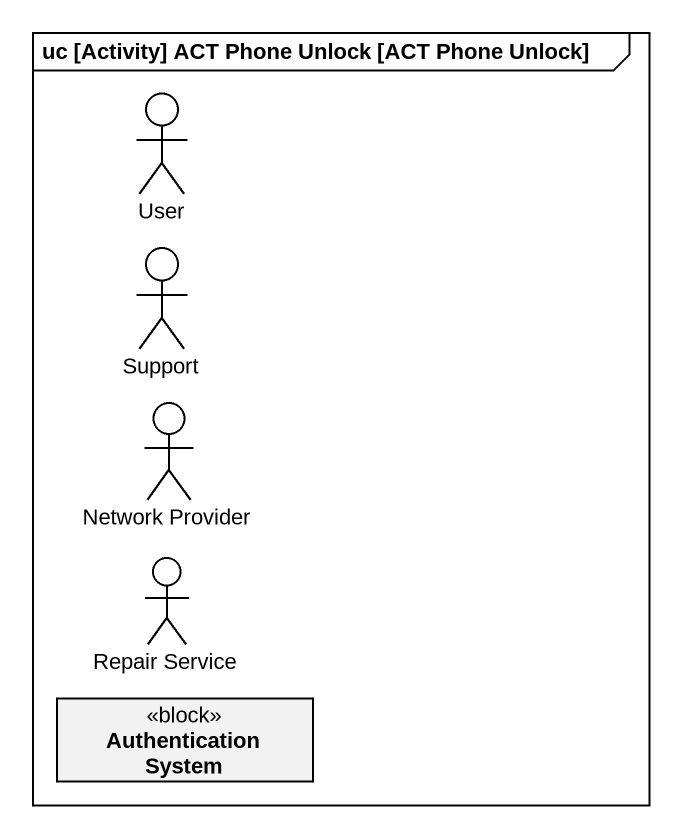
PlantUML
@startuml
mainframe uc [Activity] ACT Phone Unlock [ACT Phone Unlock]
allowmixing
hide circle
hide empty members
actor User
actor Support
actor "Network Provider" as Network_Provider
actor "Repair Service" as Repair_Service
class "Authentication System" as Authentication_System <<block>>
@enduml
